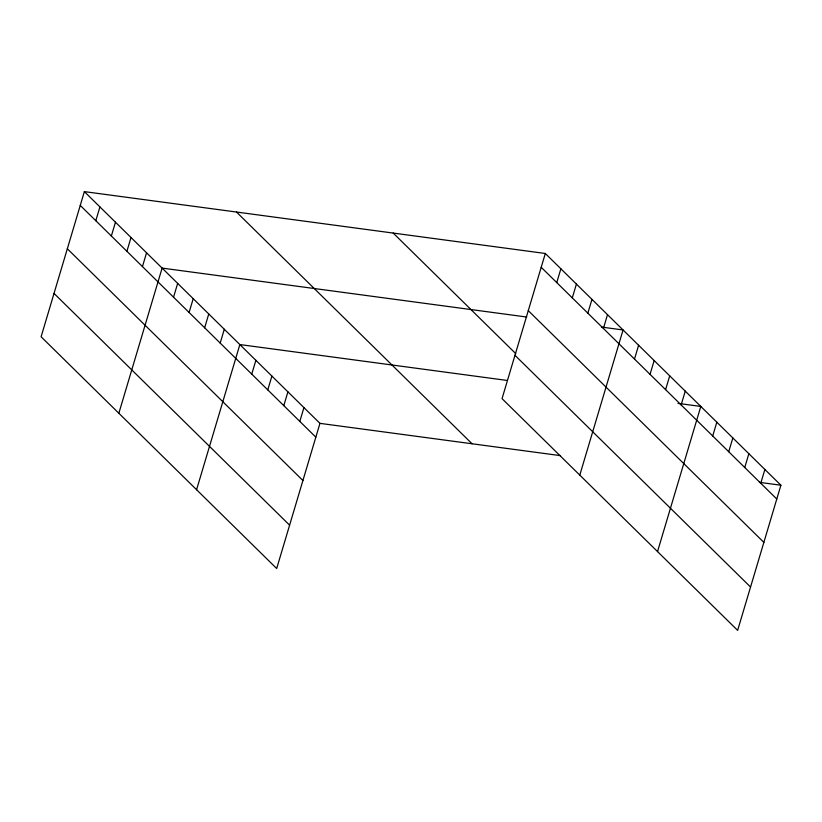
<?xml version="1.0" encoding="UTF-8"?>
<svg xmlns="http://www.w3.org/2000/svg" width="822" height="822" viewBox="0 0 822 822"><rect width="100%" height="100%" fill="white"/><g stroke="black" fill="none" stroke-linecap="round" stroke-linejoin="round"><path stroke-width="1.23" d="M84.368 191.618L41.1 336.773L276.685 568.516L319.953 423.361L84.368 191.618L545.315 253.484L780.9 485.227L737.632 630.382L502.047 398.639L545.315 253.484M95.804 220.717L99.924 206.918M111.35 236.006L115.47 222.207M126.907 251.306L131.017 237.507M142.453 266.595L146.563 252.796M118.841 413.25L162.109 268.095L526.727 317.035M173.545 297.194L177.665 283.385M189.091 312.483L193.211 298.684M204.647 327.783L208.757 313.973M220.193 343.072L224.303 329.273M196.581 489.717L239.86 344.562L506.979 380.422M251.758 374.123L255.878 360.324M267.777 389.885L271.897 376.086M283.796 405.647L287.916 391.837M299.814 421.398L303.935 407.599M556.751 282.583L560.871 268.784M572.297 297.883L576.417 284.073M587.853 313.172L591.963 299.372M603.399 328.471L607.509 314.672M579.787 475.116L623.066 329.961L601.509 327.074M634.492 359.06L638.612 345.261M650.048 374.349L654.158 360.55M665.594 389.649L669.704 375.849M681.14 404.948L685.25 391.138M657.528 551.593L700.806 406.438L677.986 403.376M712.705 435.999L716.825 422.189M728.724 451.751L732.844 437.951M744.742 467.513L748.863 453.713M760.761 483.274L764.881 469.465M319.953 423.361L560.542 455.645M759.353 482.339L780.9 485.227M541.205 267.294L776.79 499.026M528.279 310.634L763.864 542.376M393.204 233.068L515.764 353.635M514.973 355.299L750.548 587.031M236.489 212.035L472.064 443.777M80.258 205.418L315.833 437.16M67.332 248.768L302.917 480.51M54.026 293.423L289.601 525.166"/></g></svg>
